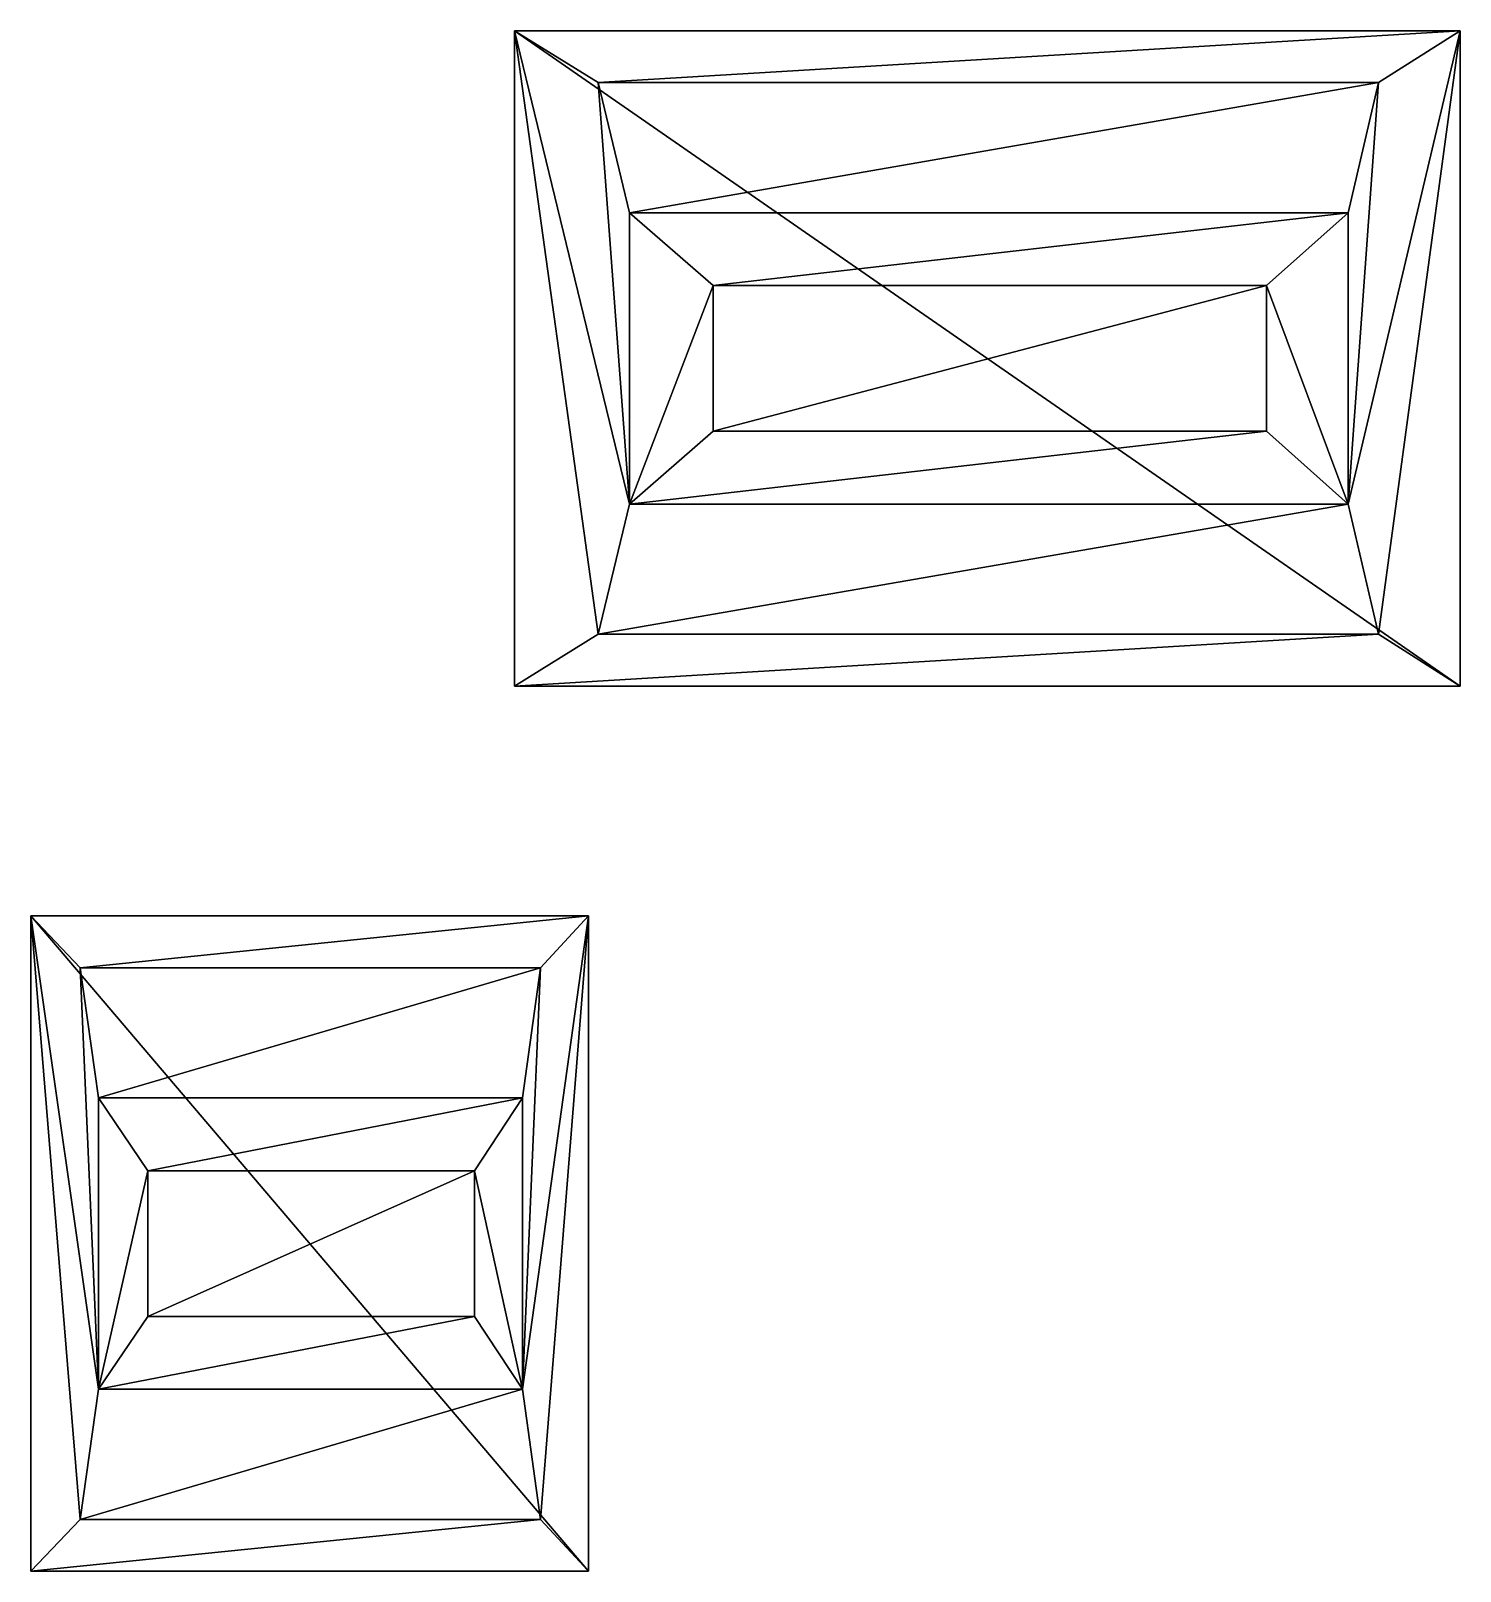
# Model space of a CAD drawing. Extents: x 126 to 247, y -47 to 83.
import ezdxf

# ---------------------------------------------------------------- set-up
doc = ezdxf.new("R2010")
doc.units = 0
doc.layers.add('BODY_BOT2', color=10, linetype='CONTINUOUS')
doc.layers.add('BODY_BOT3', color=11, linetype='CONTINUOUS')

msp = doc.modelspace()

# ---------------------------------------------------------------- meshes
at = {"layer": 'BODY_BOT2'}
mesh = msp.add_polyface(dxfattribs=at)
corners = [(125.934906, 8.540177, -4.667091), (125.934906, -46.939827, -4.667088), (130.110001, -42.559822, -20.112751), (131.675659, -31.536827, -25.904881), (135.850754, -25.368328, -41.350533), (135.850754, -13.031325, -41.35054), (131.675659, -6.862826, -25.904881), (130.110001, 4.160176, -20.112755), (173.147873, 8.540181, -4.666985), (173.147873, -46.939827, -4.666981), (169.077545, -42.559822, -20.140587), (167.551163, -31.536823, -25.943192), (163.48085, -25.368324, -41.416786), (163.48085, -13.031325, -41.416786), (167.551163, -6.862823, -25.943192), (169.07753, 4.160178, -20.140591)]
mesh.append_faces([[corners[k] for k in face] for face in [(0, 9, 8), (1, 10, 9), (2, 11, 10), (3, 12, 11), (4, 13, 12), (5, 14, 13), (6, 15, 14), (7, 8, 15), (13, 11, 12)]], dxfattribs={"vtx0": -1})
mesh.append_faces([[corners[k] for k in face] for face in [(3, 0, 7), (3, 7, 6), (3, 6, 5), (8, 10, 11)]], dxfattribs={"vtx0": -1, "vtx2": -1})
mesh.append_faces([[corners[k] for k in face] for face in [(4, 3, 5)]], dxfattribs={"vtx1": -1})
mesh.append_faces([[corners[k] for k in face] for face in [(3, 2, 0), (15, 8, 11), (14, 15, 11), (13, 14, 11)]], dxfattribs={"vtx1": -1, "vtx2": -1})
mesh.append_faces([[corners[k] for k in face] for face in [(2, 1, 0), (0, 1, 9), (1, 2, 10), (2, 3, 11), (3, 4, 12), (4, 5, 13), (5, 6, 14), (6, 7, 15), (7, 0, 8), (8, 9, 10)]], dxfattribs={"vtx2": -1})
at = {"layer": 'BODY_BOT3'}
mesh = msp.add_polyface(dxfattribs=at)
corners = [(166.885239, 83.49028, -4.667091), (166.885239, 28.010273, -4.667088), (173.962021, 32.390278, -20.112751), (176.615814, 43.413273, -25.904881), (183.692596, 49.581772, -41.350533), (183.692596, 61.918774, -41.35054), (176.615814, 68.087273, -25.904881), (173.962021, 79.110275, -20.112755), (246.911224, 83.49028, -4.666985), (246.911224, 28.010273, -4.666981), (240.012009, 32.390278, -20.140587), (237.424789, 43.413277, -25.943192), (230.52562, 49.581776, -41.416786), (230.52562, 61.918774, -41.416786), (237.424789, 68.08728, -25.943192), (240.011993, 79.110275, -20.140591)]
mesh.append_faces([[corners[k] for k in face] for face in [(0, 9, 8), (1, 10, 9), (2, 11, 10), (3, 12, 11), (4, 13, 12), (5, 14, 13), (6, 15, 14), (7, 8, 15), (13, 11, 12)]], dxfattribs={"vtx0": -1})
mesh.append_faces([[corners[k] for k in face] for face in [(3, 0, 7), (3, 7, 6), (3, 6, 5), (8, 10, 11)]], dxfattribs={"vtx0": -1, "vtx2": -1})
mesh.append_faces([[corners[k] for k in face] for face in [(4, 3, 5)]], dxfattribs={"vtx1": -1})
mesh.append_faces([[corners[k] for k in face] for face in [(3, 2, 0), (15, 8, 11), (14, 15, 11), (13, 14, 11)]], dxfattribs={"vtx1": -1, "vtx2": -1})
mesh.append_faces([[corners[k] for k in face] for face in [(2, 1, 0), (0, 1, 9), (1, 2, 10), (2, 3, 11), (3, 4, 12), (4, 5, 13), (5, 6, 14), (6, 7, 15), (7, 0, 8), (8, 9, 10)]], dxfattribs={"vtx2": -1})

doc.saveas('drawing.dxf')
